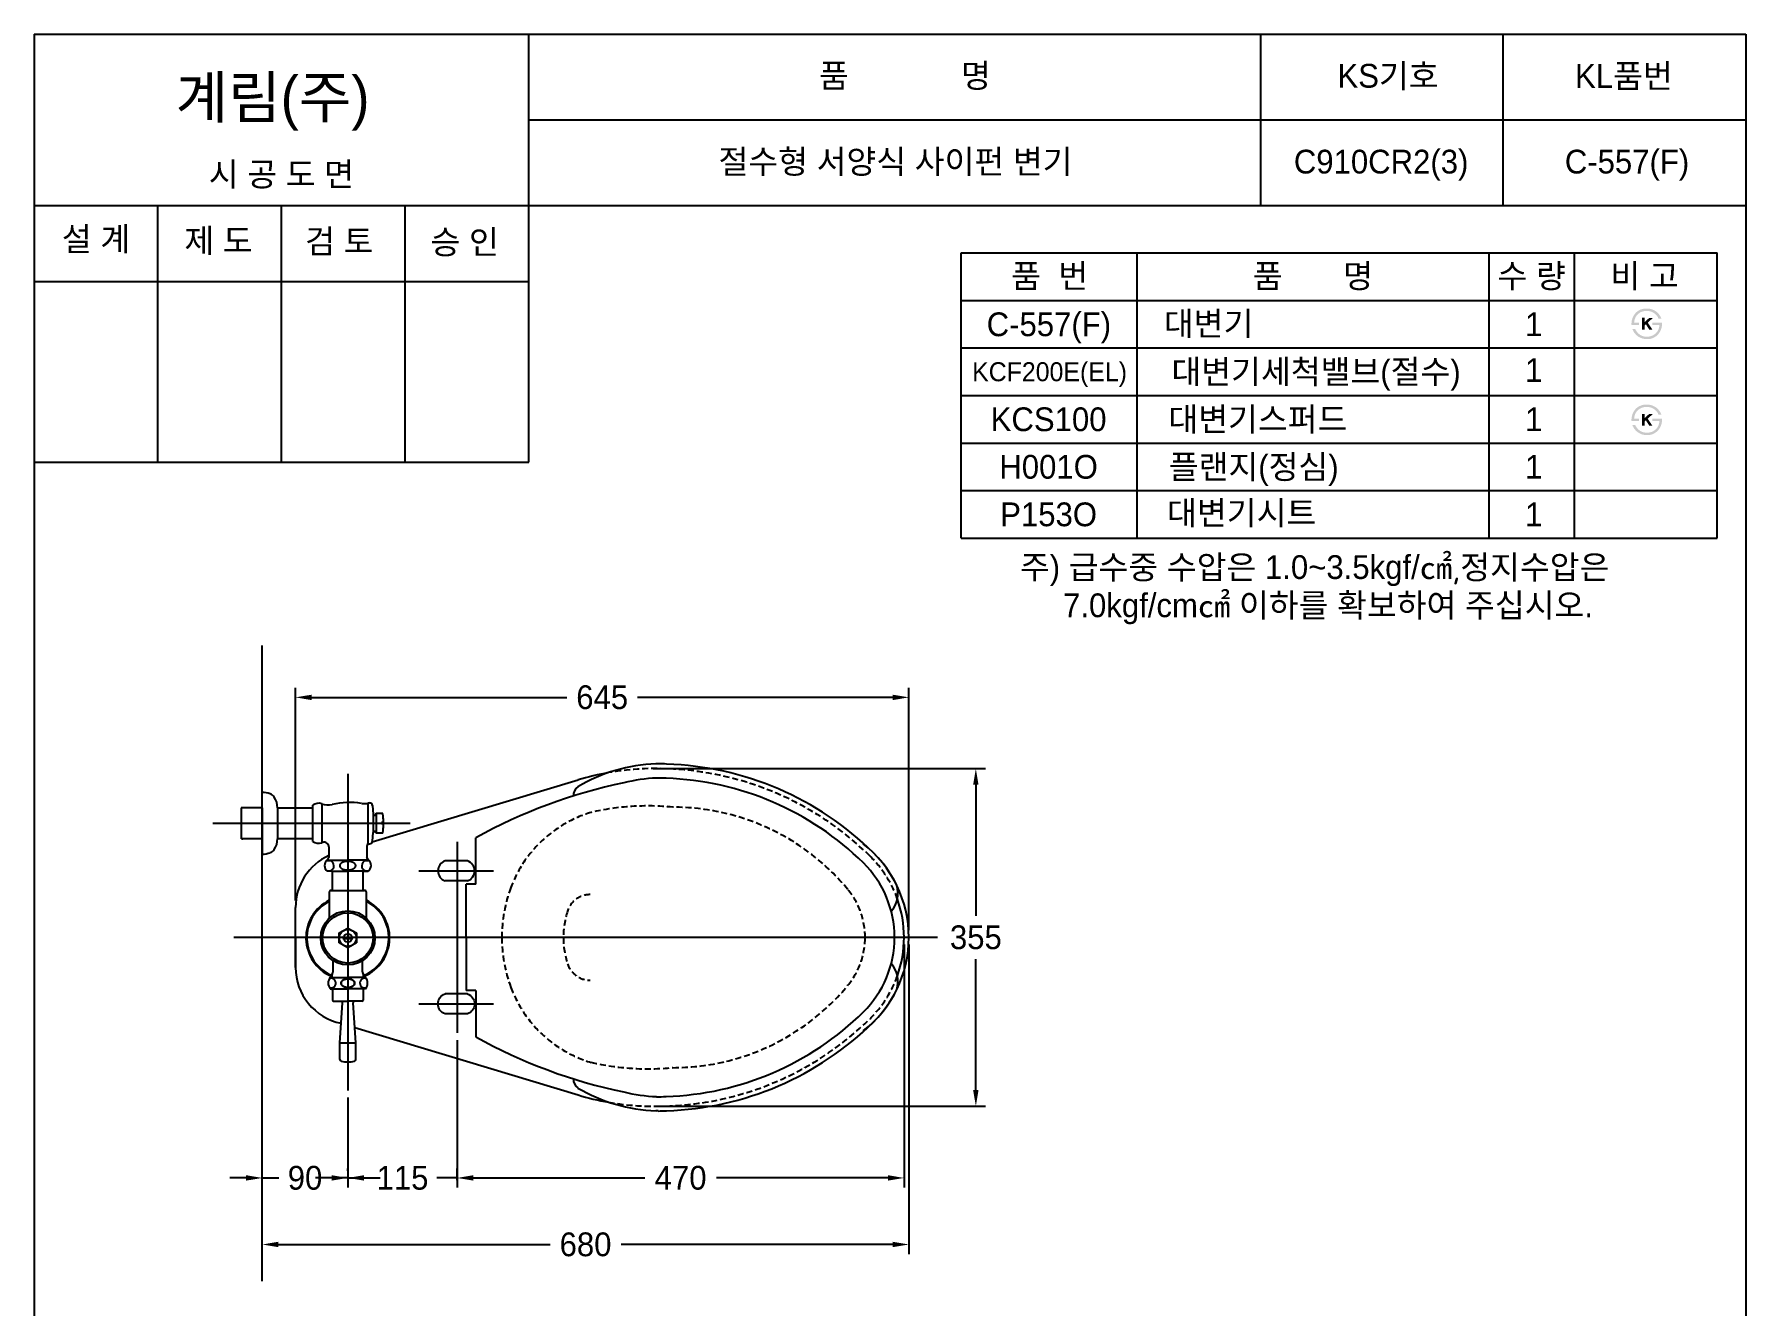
# Model space of a CAD drawing. Header units: millimetres. Extents: x 0 to 3800, y -67 to 2530.
# Drawn here: x 0 to 1800, y 1193 to 2530 of the extents above; entities that cross this region are included whole.
import ezdxf
from ezdxf.enums import TextEntityAlignment as Align
from ezdxf.lldxf.tags import DXFTag

# ---------------------------------------------------------------- set-up
doc = ezdxf.new("R2010")
doc.units = ezdxf.units.MM
doc.linetypes.add('DASHED2', pattern=[9.525, 6.35, -3.175])
for name, color, linetype in [('TEXT', 7, 'Continuous'), ('내부선 및 부속', 4, 'Continuous'), ('도각라인', 255, 'Continuous'), ('외형선', 3, 'Continuous'), ('점선', 6, 'DASHED2'), ('중심선', 1, 'DASHED'), ('치수선', 7, 'Continuous')]:
    doc.layers.add(name, color=color, linetype=linetype)
doc.styles.add('____', font='')
doc.styles.add('타이틀', font='H2GTRM.TTF', dxfattribs={"height": 25})
doc.styles.get('____').set_extended_font_data('굴림')
tags = doc.linetypes.add('DASHDOT', pattern=[70, 31, -13, 13, -13]).pattern_tags.tags
tags[10:11] = [DXFTag(74, 4), DXFTag(75, 0), DXFTag(340, '0'), DXFTag(46, 0.0), DXFTag(50, 0.0), DXFTag(44, 0.0), DXFTag(45, 0.0)]
tags[8:9] = [DXFTag(74, 4), DXFTag(75, 0), DXFTag(340, '0'), DXFTag(46, 0.0), DXFTag(50, 0.0), DXFTag(44, 0.0), DXFTag(45, 0.0)]
tags[6:7] = [DXFTag(74, 4), DXFTag(75, 0), DXFTag(340, '0'), DXFTag(46, 0.0), DXFTag(50, 0.0), DXFTag(44, 0.0), DXFTag(45, 0.0)]
tags[4:5] = [DXFTag(74, 4), DXFTag(75, 0), DXFTag(340, '0'), DXFTag(46, 0.0), DXFTag(50, 0.0), DXFTag(44, 0.0), DXFTag(45, 0.0)]
tags = doc.linetypes.add('DASHED', pattern=[25.72, 12.86, -12.86]).pattern_tags.tags
tags[6:7] = [DXFTag(74, 4), DXFTag(75, 0), DXFTag(340, '0'), DXFTag(46, 0.0), DXFTag(50, 0.0), DXFTag(44, 0.0), DXFTag(45, 0.0)]
tags[4:5] = [DXFTag(74, 4), DXFTag(75, 0), DXFTag(340, '0'), DXFTag(46, 0.0), DXFTag(50, 0.0), DXFTag(44, 0.0), DXFTag(45, 0.0)]
doc.dimstyles.new('MSADIM', dxfattribs={"dimtxt": 33, "dimasz": 17, "dimexe": 10, "dimexo": 7.5, "dimgap": 10, "dimtad": 0, "dimtih": 1, "dimtoh": 1, "dimdec": 0, "dimzin": 1, "dimdsep": 46, "dimtxsty": '____', "dimcen": 11.25, "dimadec": 0, "dimazin": 0, "dimtfac": 1, "dimtdec": 0, "dimtix": 1, "dimtmove": 0, "dimatfit": 3, "dimfxl": 1, "dimtolj": 1, "dimtzin": 1, "dimarcsym": 0})

# ---------------------------------------------------------------- blocks, each defined once
blk = doc.blocks.new('*D15')
at = {"layer": '치수선', "color": 0, "linetype": 'Continuous', "lineweight": -2, "transparency": 16777216}
for p, q in [((651, 1757.5), (1000.3, 1757.5)), ((990.3, 1740.5), (990.3, 1602.8)), ((990.3, 1419.5), (990.3, 1557.1)), ((658.4, 1402.5), (1000.3, 1402.5))]:
    blk.add_line(p, q, dxfattribs=at)
at = {"layer": '치수선', "color": 0, "linetype": 'Continuous', "transparency": 16777216}
for points in [[(987.4, 1740.5), (993.1, 1740.5), (990.3, 1757.5)], [(987.4, 1419.5), (993.1, 1419.5), (990.3, 1402.5)]]:
    blk.add_solid(points, dxfattribs=at)
at = {"layer": '치수선', "color": 0, "linetype": 'Continuous', "transparency": 16777216, "insert": (990.3, 1580), "char_height": 25, "attachment_point": 5, "style": '____'}
blk.add_mtext('\\A1;355', dxfattribs=at)
blk = doc.blocks.new('*D16')
at = {"layer": '치수선', "color": 0, "linetype": 'Continuous', "lineweight": -2, "transparency": 16777216}
for p, q in [((274.8, 1619), (274.8, 1842.5)), ((919.8, 1587.5), (919.8, 1842.5)), ((291.8, 1832.5), (560, 1832.5)), ((902.8, 1832.5), (634.6, 1832.5))]:
    blk.add_line(p, q, dxfattribs=at)
at = {"layer": '치수선', "color": 0, "linetype": 'Continuous', "transparency": 16777216}
for points in [[(291.8, 1835.3), (291.8, 1829.6), (274.8, 1832.5)], [(902.8, 1835.3), (902.8, 1829.6), (919.8, 1832.5)]]:
    blk.add_solid(points, dxfattribs=at)
at = {"layer": '치수선', "color": 0, "linetype": 'Continuous', "transparency": 16777216, "insert": (597.3, 1832.5), "char_height": 25, "attachment_point": 5, "style": '____'}
blk.add_mtext('\\A1;645', dxfattribs=at)
blk = doc.blocks.new('*D17')
at = {"layer": '치수선', "color": 0, "linetype": 'Continuous', "lineweight": -2, "transparency": 16777216}
for p, q in [((914.8, 1572.5), (914.8, 1317)), ((444.8, 1472), (444.8, 1317)), ((461.8, 1327), (642.2, 1327)), ((897.8, 1327), (717.5, 1327))]:
    blk.add_line(p, q, dxfattribs=at)
at = {"layer": '치수선', "color": 0, "linetype": 'Continuous', "transparency": 16777216}
for points in [[(461.8, 1329.9), (461.8, 1324.2), (444.8, 1327)], [(897.8, 1329.9), (897.8, 1324.2), (914.8, 1327)]]:
    blk.add_solid(points, dxfattribs=at)
at = {"layer": '치수선', "color": 0, "linetype": 'Continuous', "transparency": 16777216, "insert": (679.8, 1327), "char_height": 25, "attachment_point": 5, "style": '____'}
blk.add_mtext('\\A1;470', dxfattribs=at)
blk = doc.blocks.new('*D18')
at = {"layer": '치수선', "color": 0, "linetype": 'Continuous', "lineweight": -2, "transparency": 16777216}
for p, q in [((329.8, 1411.6), (329.8, 1317)), ((444.8, 1324.5), (444.8, 1337)), ((312.8, 1327), (295.8, 1327)), ((329.8, 1327), (351.4, 1327)), ((444.8, 1327), (423.3, 1327)), ((461.8, 1327), (478.8, 1327))]:
    blk.add_line(p, q, dxfattribs=at)
at = {"layer": '치수선', "color": 0, "linetype": 'Continuous', "transparency": 16777216}
for points in [[(312.8, 1329.9), (312.8, 1324.2), (329.8, 1327)], [(461.8, 1329.9), (461.8, 1324.2), (444.8, 1327)]]:
    blk.add_solid(points, dxfattribs=at)
at = {"layer": '치수선', "color": 0, "linetype": 'Continuous', "transparency": 16777216, "insert": (387.3, 1327), "char_height": 25, "attachment_point": 5, "style": '____'}
blk.add_mtext('\\A1;115', dxfattribs=at)
blk = doc.blocks.new('*D19')
at = {"layer": '치수선', "color": 0, "linetype": 'Continuous', "lineweight": -2, "transparency": 16777216}
for p, q in [((239.8, 1334.5), (239.8, 1337)), ((329.8, 1334.5), (329.8, 1337)), ((222.8, 1327), (205.8, 1327)), ((239.8, 1327), (257.3, 1327)), ((329.8, 1327), (312.3, 1327)), ((346.8, 1327), (363.8, 1327))]:
    blk.add_line(p, q, dxfattribs=at)
at = {"layer": '치수선', "color": 0, "linetype": 'Continuous', "transparency": 16777216}
for points in [[(222.8, 1329.9), (222.8, 1324.2), (239.8, 1327)], [(346.8, 1329.9), (346.8, 1324.2), (329.8, 1327)]]:
    blk.add_solid(points, dxfattribs=at)
at = {"layer": '치수선', "color": 0, "linetype": 'Continuous', "transparency": 16777216, "insert": (284.8, 1327), "char_height": 25, "attachment_point": 5, "style": '____'}
blk.add_mtext('\\A1;90', dxfattribs=at)
blk = doc.blocks.new('*D20')
at = {"layer": '치수선', "color": 0, "linetype": 'Continuous', "lineweight": -2, "transparency": 16777216}
for p, q in [((919.8, 1572.5), (919.8, 1247)), ((239.8, 1264.5), (239.8, 1267)), ((256.8, 1257), (542.5, 1257)), ((902.8, 1257), (617.1, 1257))]:
    blk.add_line(p, q, dxfattribs=at)
at = {"layer": '치수선', "color": 0, "linetype": 'Continuous', "transparency": 16777216}
for points in [[(256.8, 1259.9), (256.8, 1254.2), (239.8, 1257)], [(902.8, 1259.9), (902.8, 1254.2), (919.8, 1257)]]:
    blk.add_solid(points, dxfattribs=at)
at = {"layer": '치수선', "color": 0, "linetype": 'Continuous', "transparency": 16777216, "insert": (579.8, 1257), "char_height": 25, "attachment_point": 5, "style": '____'}
blk.add_mtext('\\A1;680', dxfattribs=at)

msp = doc.modelspace()

# ---------------------------------------------------------------- hatches: boundary and pattern name
at = {"layer": 'TEXT'}
for points in [[(1679.9, 2224.2), (1679.8, 2224.6), (1679.8, 2225), (1679.8, 2225.4), (1679.8, 2225.8), (1679.8, 2226.2), (1679.9, 2226.6), (1679.9, 2227), (1679.9, 2227.4), (1680, 2227.8), (1680, 2228.2), (1680.1, 2228.6), (1680.2, 2229), (1680.3, 2229.4), (1680.4, 2229.8), (1680.5, 2230.1), (1680.6, 2230.5), (1680.7, 2230.9), (1680.8, 2231.3), (1681, 2231.7), (1681.1, 2232), (1681.3, 2232.4), (1681.4, 2232.7), (1681.6, 2233.1), (1681.8, 2233.4), (1682, 2233.8), (1682.1, 2234.1), (1682.4, 2234.4), (1682.6, 2234.8), (1682.8, 2235.1), (1683, 2235.4), (1683.2, 2235.7), (1683.8, 2236.3), (1684, 2236.6), (1684.3, 2236.9), (1684.6, 2237.2), (1684.9, 2237.5), (1685.2, 2237.8), (1685.5, 2238), (1685.8, 2238.3), (1686.1, 2238.5), (1686.4, 2238.7), (1686.8, 2239), (1687.1, 2239.2), (1687.4, 2239.4), (1687.8, 2239.6), (1688.2, 2239.8), (1688.5, 2239.9), (1688.9, 2240.1), (1689.3, 2240.3), (1689.7, 2240.5), (1690.2, 2240.6), (1690.6, 2240.7), (1691, 2240.9), (1691.5, 2241), (1691.9, 2241.1), (1692.4, 2241.2), (1692.8, 2241.2), (1693.3, 2241.3), (1693.8, 2241.4), (1694.2, 2241.4), (1694.7, 2241.4), (1695.2, 2241.5), (1695.7, 2241.5), (1696.5, 2241.5), (1696.8, 2241.4), (1697.2, 2241.4), (1697.6, 2241.4), (1697.9, 2241.3), (1698.3, 2241.3), (1698.6, 2241.2), (1699, 2241.2), (1699.3, 2241.1), (1699.7, 2241), (1700, 2241), (1700.4, 2240.9), (1700.7, 2240.8), (1701, 2240.7), (1701.4, 2240.6), (1701.7, 2240.5), (1702, 2240.4), (1702.3, 2240.2), (1702.6, 2240.1), (1702.9, 2240), (1703.2, 2239.8), (1703.5, 2239.7), (1703.8, 2239.5), (1704.1, 2239.4), (1704.4, 2239.2), (1704.7, 2239), (1705, 2238.9), (1705.2, 2238.7), (1705.5, 2238.5), (1705.8, 2238.3), (1706.1, 2238.1), (1706.5, 2237.7), (1706.9, 2237.4), (1707.3, 2237), (1707.7, 2236.6), (1708, 2236.2), (1708.4, 2235.8), (1708.7, 2235.4), (1709.1, 2234.9), (1709.4, 2234.5), (1709.7, 2234), (1710, 2233.5), (1710.3, 2233), (1710.5, 2232.5), (1710.8, 2232), (1711, 2231.5), (1711.3, 2230.9), (1711.3, 2230.9), (1708.2, 2230.9), (1708.2, 2230.9), (1708.1, 2231.1), (1708, 2231.3), (1708, 2231.4), (1707.9, 2231.6), (1707.8, 2231.8), (1707.7, 2232), (1707.7, 2232.1), (1707.6, 2232.3), (1707.5, 2232.5), (1707.4, 2232.6), (1707.3, 2232.8), (1707.2, 2233), (1707.1, 2233.1), (1707, 2233.3), (1706.9, 2233.5), (1706.7, 2233.6), (1706.6, 2233.8), (1706.5, 2233.9), (1706.2, 2234.3), (1705.9, 2234.6), (1705.6, 2234.9), (1705.3, 2235.2), (1705, 2235.5), (1704.7, 2235.8), (1704.3, 2236.1), (1704.1, 2236.3), (1703.8, 2236.4), (1703.6, 2236.6), (1703.4, 2236.8), (1703.1, 2236.9), (1702.9, 2237.1), (1702.6, 2237.2), (1702.4, 2237.4), (1702.2, 2237.5), (1701.9, 2237.6), (1701.7, 2237.7), (1701.4, 2237.8), (1701.2, 2238), (1700.9, 2238.1), (1700.6, 2238.2), (1700.4, 2238.3), (1700.1, 2238.3), (1699.9, 2238.4), (1699.6, 2238.5), (1699.3, 2238.6), (1699.1, 2238.6), (1698.8, 2238.7), (1698.5, 2238.7), (1698.2, 2238.8), (1698, 2238.8), (1697.7, 2238.9), (1697.4, 2238.9), (1697.1, 2238.9), (1696.8, 2239), (1696.5, 2239), (1696.3, 2239), (1696, 2239), (1695.6, 2239), (1695.3, 2239), (1694.9, 2238.9), (1694.6, 2238.9), (1694.3, 2238.9), (1693.9, 2238.9), (1693.6, 2238.8), (1693.3, 2238.8), (1693, 2238.7), (1692.7, 2238.7), (1692.3, 2238.6), (1692, 2238.5), (1691.7, 2238.4), (1691.4, 2238.3), (1691.1, 2238.2), (1690.9, 2238.1), (1690.6, 2238), (1690.3, 2237.9), (1690, 2237.8), (1689.7, 2237.7), (1689.4, 2237.5), (1689.2, 2237.4), (1688.9, 2237.3), (1688.7, 2237.1), (1688.4, 2236.9), (1688.1, 2236.8), (1687.9, 2236.6), (1687.6, 2236.4), (1687.4, 2236.2), (1687.2, 2236), (1686.9, 2235.8), (1686.7, 2235.6), (1686.5, 2235.4), (1686.2, 2235.2), (1686, 2235), (1685.8, 2234.7), (1685.6, 2234.5), (1685.4, 2234.3), (1685.2, 2234), (1685, 2233.8), (1684.8, 2233.5), (1684.7, 2233.3), (1684.5, 2233), (1684.3, 2232.7), (1684.2, 2232.5), (1684, 2232.2), (1683.9, 2231.9), (1683.8, 2231.6), (1683.7, 2231.3), (1683.5, 2231.1), (1683.4, 2230.8), (1683.3, 2230.5), (1683.2, 2230.2), (1683.1, 2229.8), (1683, 2229.5), (1683, 2229.2), (1682.9, 2228.9), (1682.8, 2228.6), (1682.8, 2228.2), (1682.7, 2227.9), (1682.7, 2227.6), (1682.7, 2227.2), (1682.6, 2226.9), (1682.6, 2226.5), (1682.6, 2226.5), (1687.8, 2226.5), (1687.8, 2226.5), (1687.8, 2226.5), (1687.8, 2224.2), (1687.8, 2224.2), (1687.8, 2224.2), (1679.9, 2224.2)], [(1712, 2226.5), (1712, 2226.1), (1712, 2225.6), (1712, 2225.2), (1712, 2224.8), (1711.9, 2224.3), (1711.9, 2223.9), (1711.9, 2223.5), (1711.8, 2223.1), (1711.7, 2222.7), (1711.6, 2222.2), (1711.6, 2221.8), (1711.5, 2221.4), (1711.3, 2221), (1711.2, 2220.6), (1711.1, 2220.2), (1711, 2219.8), (1710.8, 2219.4), (1710.7, 2219), (1710.5, 2218.7), (1710.4, 2218.3), (1710.2, 2217.9), (1710, 2217.6), (1709.8, 2217.2), (1709.6, 2216.9), (1709.4, 2216.5), (1709.2, 2216.2), (1709, 2215.9), (1708.8, 2215.5), (1708.5, 2215.2), (1708.3, 2214.9), (1708, 2214.6), (1707.8, 2214.3), (1707.5, 2214), (1707.2, 2213.7), (1707, 2213.5), (1706.7, 2213.2), (1706.4, 2212.9), (1706.1, 2212.7), (1705.8, 2212.4), (1705.5, 2212.2), (1705.2, 2212), (1704.8, 2211.8), (1704.5, 2211.6), (1704.2, 2211.4), (1703.8, 2211.2), (1703.5, 2211), (1703.1, 2210.8), (1702.8, 2210.7), (1702.4, 2210.5), (1702.1, 2210.3), (1701.7, 2210.2), (1701.3, 2210.1), (1700.9, 2209.9), (1700.5, 2209.8), (1700.2, 2209.7), (1699.8, 2209.6), (1699.4, 2209.6), (1699, 2209.5), (1698.6, 2209.4), (1698.2, 2209.4), (1697.8, 2209.4), (1697.4, 2209.3), (1697, 2209.3), (1696.6, 2209.3), (1695.9, 2209.3), (1695.3, 2209.3), (1694.6, 2209.4), (1694, 2209.5), (1693.3, 2209.5), (1693, 2209.6), (1692.7, 2209.7), (1692.4, 2209.7), (1692.1, 2209.8), (1691.8, 2209.9), (1691.5, 2209.9), (1691.2, 2210), (1691, 2210.1), (1690.7, 2210.2), (1690.4, 2210.3), (1690.1, 2210.4), (1689.8, 2210.5), (1689.5, 2210.6), (1689.3, 2210.7), (1689, 2210.9), (1688.7, 2211), (1688.5, 2211.1), (1688.2, 2211.3), (1687.9, 2211.4), (1687.7, 2211.6), (1687.4, 2211.7), (1686.9, 2212), (1686.6, 2212.2), (1686.4, 2212.4), (1686.1, 2212.6), (1685.9, 2212.8), (1685.6, 2213), (1685.4, 2213.2), (1685.1, 2213.4), (1684.9, 2213.6), (1684.7, 2213.8), (1684.5, 2214.1), (1684.2, 2214.3), (1684, 2214.5), (1683.8, 2214.8), (1683.6, 2215), (1683.4, 2215.2), (1683.2, 2215.5), (1683, 2215.8), (1682.8, 2216), (1682.6, 2216.3), (1682.5, 2216.6), (1682.3, 2216.8), (1682.1, 2217.1), (1681.9, 2217.4), (1681.8, 2217.7), (1681.6, 2218), (1681.5, 2218.3), (1681.3, 2218.6), (1681, 2219.2), (1680.8, 2219.9), (1680.8, 2219.9), (1683.7, 2219.9), (1683.7, 2219.9), (1683.9, 2219.4), (1684.2, 2219), (1684.4, 2218.6), (1684.6, 2218.2), (1684.9, 2217.9), (1685.1, 2217.5), (1685.4, 2217.1), (1685.7, 2216.8), (1685.9, 2216.5), (1686.2, 2216.1), (1686.5, 2215.8), (1686.8, 2215.5), (1687.1, 2215.2), (1687.4, 2215), (1687.7, 2214.7), (1688, 2214.5), (1688.2, 2214.3), (1688.4, 2214.1), (1688.7, 2214), (1688.9, 2213.8), (1689.1, 2213.7), (1689.4, 2213.5), (1689.6, 2213.4), (1689.9, 2213.2), (1690.1, 2213.1), (1690.4, 2213), (1690.6, 2212.9), (1690.9, 2212.8), (1691.1, 2212.7), (1691.4, 2212.6), (1691.7, 2212.5), (1691.9, 2212.4), (1692.2, 2212.3), (1692.5, 2212.3), (1692.7, 2212.2), (1693, 2212.1), (1693.3, 2212.1), (1693.6, 2212), (1693.9, 2212), (1694.2, 2212), (1694.5, 2211.9), (1694.8, 2211.9), (1695.1, 2211.9), (1695.4, 2211.9), (1695.7, 2211.9), (1696, 2211.9), (1696.3, 2211.9), (1697.1, 2211.9), (1697.4, 2211.9), (1697.7, 2212), (1698, 2212), (1698.2, 2212), (1698.5, 2212), (1698.7, 2212.1), (1699, 2212.1), (1699.3, 2212.2), (1699.5, 2212.2), (1699.8, 2212.3), (1700, 2212.4), (1700.3, 2212.5), (1700.5, 2212.5), (1700.8, 2212.6), (1701, 2212.7), (1701.3, 2212.8), (1701.5, 2212.9), (1701.8, 2213), (1702, 2213.1), (1702.3, 2213.3), (1702.5, 2213.4), (1702.7, 2213.5), (1703, 2213.7), (1703.2, 2213.8), (1703.4, 2213.9), (1703.7, 2214.1), (1703.9, 2214.3), (1704.1, 2214.4), (1704.3, 2214.6), (1704.6, 2214.8), (1704.8, 2215), (1705.1, 2215.2), (1705.3, 2215.4), (1705.6, 2215.7), (1705.8, 2215.9), (1706, 2216.1), (1706.2, 2216.4), (1706.4, 2216.6), (1706.6, 2216.9), (1706.8, 2217.1), (1707, 2217.4), (1707.2, 2217.7), (1707.3, 2218), (1707.5, 2218.2), (1707.7, 2218.5), (1707.8, 2218.8), (1708, 2219.1), (1708.1, 2219.4), (1708.2, 2219.7), (1708.3, 2220), (1708.4, 2220.4), (1708.6, 2220.7), (1708.7, 2221), (1708.7, 2221.3), (1708.8, 2221.7), (1708.9, 2222), (1709, 2222.4), (1709, 2222.7), (1709.1, 2223.1), (1709.1, 2223.4), (1709.2, 2223.8), (1709.2, 2224.2), (1709.2, 2224.2), (1701.8, 2224.2), (1701.8, 2224.2), (1701.8, 2224.2), (1701.8, 2226.5), (1701.8, 2226.5), (1701.8, 2226.5), (1712, 2226.5)], [(1693.6, 2227.2), (1698.4, 2231.6), (1702.3, 2231.6), (1696.9, 2226.6), (1701.9, 2219.1), (1698.6, 2219.1), (1695, 2224.8), (1693.6, 2223.6), (1693.6, 2219.1), (1690.7, 2219.1), (1690.7, 2231.7), (1693.6, 2231.7)], [(1679.9, 2123.2), (1679.8, 2123.6), (1679.8, 2124), (1679.8, 2124.4), (1679.8, 2124.8), (1679.8, 2125.2), (1679.9, 2125.6), (1679.9, 2126), (1679.9, 2126.4), (1680, 2126.8), (1680, 2127.2), (1680.1, 2127.6), (1680.2, 2128), (1680.3, 2128.4), (1680.4, 2128.8), (1680.5, 2129.1), (1680.6, 2129.5), (1680.7, 2129.9), (1680.8, 2130.3), (1681, 2130.7), (1681.1, 2131), (1681.3, 2131.4), (1681.4, 2131.8), (1681.6, 2132.1), (1681.8, 2132.5), (1682, 2132.8), (1682.1, 2133.1), (1682.4, 2133.5), (1682.6, 2133.8), (1682.8, 2134.1), (1683, 2134.4), (1683.2, 2134.7), (1683.8, 2135.3), (1684, 2135.6), (1684.3, 2135.9), (1684.6, 2136.2), (1684.9, 2136.5), (1685.2, 2136.8), (1685.5, 2137), (1685.8, 2137.3), (1686.1, 2137.5), (1686.4, 2137.7), (1686.8, 2138), (1687.1, 2138.2), (1687.4, 2138.4), (1687.8, 2138.6), (1688.2, 2138.8), (1688.5, 2139), (1688.9, 2139.1), (1689.3, 2139.3), (1689.7, 2139.5), (1690.2, 2139.6), (1690.6, 2139.7), (1691, 2139.9), (1691.5, 2140), (1691.9, 2140.1), (1692.4, 2140.2), (1692.8, 2140.3), (1693.3, 2140.3), (1693.8, 2140.4), (1694.2, 2140.4), (1694.7, 2140.5), (1695.2, 2140.5), (1695.7, 2140.5), (1696.5, 2140.5), (1696.8, 2140.4), (1697.2, 2140.4), (1697.6, 2140.4), (1697.9, 2140.3), (1698.3, 2140.3), (1698.6, 2140.2), (1699, 2140.2), (1699.3, 2140.1), (1699.7, 2140.1), (1700, 2140), (1700.4, 2139.9), (1700.7, 2139.8), (1701, 2139.7), (1701.4, 2139.6), (1701.7, 2139.5), (1702, 2139.4), (1702.3, 2139.3), (1702.6, 2139.1), (1702.9, 2139), (1703.2, 2138.8), (1703.5, 2138.7), (1703.8, 2138.5), (1704.1, 2138.4), (1704.4, 2138.2), (1704.7, 2138), (1705, 2137.9), (1705.2, 2137.7), (1705.5, 2137.5), (1705.8, 2137.3), (1706.1, 2137.1), (1706.5, 2136.7), (1706.9, 2136.4), (1707.3, 2136), (1707.7, 2135.6), (1708, 2135.2), (1708.4, 2134.8), (1708.7, 2134.4), (1709.1, 2133.9), (1709.4, 2133.5), (1709.7, 2133), (1710, 2132.5), (1710.3, 2132), (1710.5, 2131.5), (1710.8, 2131), (1711, 2130.5), (1711.3, 2129.9), (1711.3, 2129.9), (1708.2, 2129.9), (1708.2, 2129.9), (1708.1, 2130.1), (1708, 2130.3), (1708, 2130.4), (1707.9, 2130.6), (1707.8, 2130.8), (1707.7, 2131), (1707.7, 2131.1), (1707.6, 2131.3), (1707.5, 2131.5), (1707.4, 2131.6), (1707.3, 2131.8), (1707.2, 2132), (1707.1, 2132.1), (1707, 2132.3), (1706.9, 2132.5), (1706.7, 2132.6), (1706.6, 2132.8), (1706.5, 2132.9), (1706.2, 2133.3), (1705.9, 2133.6), (1705.6, 2133.9), (1705.3, 2134.2), (1705, 2134.5), (1704.7, 2134.8), (1704.3, 2135.1), (1704.1, 2135.3), (1703.8, 2135.4), (1703.6, 2135.6), (1703.4, 2135.8), (1703.1, 2135.9), (1702.9, 2136.1), (1702.6, 2136.2), (1702.4, 2136.4), (1702.2, 2136.5), (1701.9, 2136.6), (1701.7, 2136.7), (1701.4, 2136.9), (1701.2, 2137), (1700.9, 2137.1), (1700.6, 2137.2), (1700.4, 2137.3), (1700.1, 2137.4), (1699.9, 2137.4), (1699.6, 2137.5), (1699.3, 2137.6), (1699.1, 2137.6), (1698.8, 2137.7), (1698.5, 2137.8), (1698.2, 2137.8), (1698, 2137.8), (1697.7, 2137.9), (1697.4, 2137.9), (1697.1, 2137.9), (1696.8, 2138), (1696.5, 2138), (1696.3, 2138), (1696, 2138), (1695.6, 2138), (1695.3, 2138), (1694.9, 2138), (1694.6, 2137.9), (1694.3, 2137.9), (1693.9, 2137.9), (1693.6, 2137.8), (1693.3, 2137.8), (1693, 2137.7), (1692.7, 2137.7), (1692.3, 2137.6), (1692, 2137.5), (1691.7, 2137.4), (1691.4, 2137.3), (1691.1, 2137.3), (1690.9, 2137.2), (1690.6, 2137), (1690.3, 2136.9), (1690, 2136.8), (1689.7, 2136.7), (1689.4, 2136.5), (1689.2, 2136.4), (1688.9, 2136.3), (1688.7, 2136.1), (1688.4, 2135.9), (1688.1, 2135.8), (1687.9, 2135.6), (1687.6, 2135.4), (1687.4, 2135.2), (1687.2, 2135.1), (1686.9, 2134.9), (1686.7, 2134.6), (1686.5, 2134.4), (1686.2, 2134.2), (1686, 2134), (1685.8, 2133.8), (1685.6, 2133.5), (1685.4, 2133.3), (1685.2, 2133), (1685, 2132.8), (1684.8, 2132.5), (1684.7, 2132.3), (1684.5, 2132), (1684.3, 2131.7), (1684.2, 2131.5), (1684, 2131.2), (1683.9, 2130.9), (1683.8, 2130.6), (1683.7, 2130.4), (1683.5, 2130.1), (1683.4, 2129.8), (1683.3, 2129.5), (1683.2, 2129.2), (1683.1, 2128.9), (1683, 2128.5), (1683, 2128.2), (1682.9, 2127.9), (1682.8, 2127.6), (1682.8, 2127.2), (1682.7, 2126.9), (1682.7, 2126.6), (1682.7, 2126.2), (1682.6, 2125.9), (1682.6, 2125.5), (1682.6, 2125.5), (1687.8, 2125.5), (1687.8, 2125.5), (1687.8, 2125.5), (1687.8, 2123.2), (1687.8, 2123.2), (1687.8, 2123.2), (1679.9, 2123.2)], [(1712, 2125.5), (1712, 2125.1), (1712, 2124.7), (1712, 2124.2), (1712, 2123.8), (1711.9, 2123.4), (1711.9, 2122.9), (1711.9, 2122.5), (1711.8, 2122.1), (1711.7, 2121.7), (1711.6, 2121.2), (1711.6, 2120.8), (1711.5, 2120.4), (1711.3, 2120), (1711.2, 2119.6), (1711.1, 2119.2), (1711, 2118.8), (1710.8, 2118.4), (1710.7, 2118), (1710.5, 2117.7), (1710.4, 2117.3), (1710.2, 2116.9), (1710, 2116.6), (1709.8, 2116.2), (1709.6, 2115.9), (1709.4, 2115.5), (1709.2, 2115.2), (1709, 2114.9), (1708.8, 2114.6), (1708.5, 2114.2), (1708.3, 2113.9), (1708, 2113.6), (1707.8, 2113.3), (1707.5, 2113), (1707.2, 2112.7), (1707, 2112.5), (1706.7, 2112.2), (1706.4, 2111.9), (1706.1, 2111.7), (1705.8, 2111.5), (1705.5, 2111.2), (1705.2, 2111), (1704.8, 2110.8), (1704.5, 2110.6), (1704.2, 2110.4), (1703.8, 2110.2), (1703.5, 2110), (1703.1, 2109.8), (1702.8, 2109.7), (1702.4, 2109.5), (1702.1, 2109.4), (1701.7, 2109.2), (1701.3, 2109.1), (1700.9, 2109), (1700.5, 2108.8), (1700.2, 2108.7), (1699.8, 2108.7), (1699.4, 2108.6), (1699, 2108.5), (1698.6, 2108.5), (1698.2, 2108.4), (1697.8, 2108.4), (1697.4, 2108.3), (1697, 2108.3), (1696.6, 2108.3), (1695.9, 2108.3), (1695.3, 2108.4), (1694.6, 2108.4), (1694, 2108.5), (1693.3, 2108.6), (1693, 2108.6), (1692.7, 2108.7), (1692.4, 2108.7), (1692.1, 2108.8), (1691.8, 2108.9), (1691.5, 2108.9), (1691.2, 2109), (1691, 2109.1), (1690.7, 2109.2), (1690.4, 2109.3), (1690.1, 2109.4), (1689.8, 2109.5), (1689.5, 2109.6), (1689.3, 2109.7), (1689, 2109.9), (1688.7, 2110), (1688.5, 2110.1), (1688.2, 2110.3), (1687.9, 2110.4), (1687.7, 2110.6), (1687.4, 2110.7), (1686.9, 2111.1), (1686.6, 2111.2), (1686.4, 2111.4), (1686.1, 2111.6), (1685.9, 2111.8), (1685.6, 2112), (1685.4, 2112.2), (1685.1, 2112.4), (1684.9, 2112.6), (1684.7, 2112.8), (1684.5, 2113.1), (1684.2, 2113.3), (1684, 2113.5), (1683.8, 2113.8), (1683.6, 2114), (1683.4, 2114.3), (1683.2, 2114.5), (1683, 2114.8), (1682.8, 2115), (1682.6, 2115.3), (1682.5, 2115.6), (1682.3, 2115.8), (1682.1, 2116.1), (1681.9, 2116.4), (1681.8, 2116.7), (1681.6, 2117), (1681.5, 2117.3), (1681.3, 2117.6), (1681, 2118.2), (1680.8, 2118.9), (1680.8, 2118.9), (1683.7, 2118.9), (1683.7, 2118.9), (1683.9, 2118.5), (1684.2, 2118), (1684.4, 2117.6), (1684.6, 2117.2), (1684.9, 2116.9), (1685.1, 2116.5), (1685.4, 2116.1), (1685.7, 2115.8), (1685.9, 2115.5), (1686.2, 2115.1), (1686.5, 2114.8), (1686.8, 2114.5), (1687.1, 2114.3), (1687.4, 2114), (1687.7, 2113.7), (1688, 2113.5), (1688.2, 2113.3), (1688.4, 2113.1), (1688.7, 2113), (1688.9, 2112.8), (1689.1, 2112.7), (1689.4, 2112.5), (1689.6, 2112.4), (1689.9, 2112.3), (1690.1, 2112.1), (1690.4, 2112), (1690.6, 2111.9), (1690.9, 2111.8), (1691.1, 2111.7), (1691.4, 2111.6), (1691.7, 2111.5), (1691.9, 2111.4), (1692.2, 2111.4), (1692.5, 2111.3), (1692.7, 2111.2), (1693, 2111.2), (1693.3, 2111.1), (1693.6, 2111.1), (1693.9, 2111), (1694.2, 2111), (1694.5, 2111), (1694.8, 2110.9), (1695.1, 2110.9), (1695.4, 2110.9), (1695.7, 2110.9), (1696, 2110.9), (1696.3, 2110.9), (1697.1, 2110.9), (1697.4, 2110.9), (1697.7, 2111), (1698, 2111), (1698.2, 2111), (1698.5, 2111.1), (1698.7, 2111.1), (1699, 2111.1), (1699.3, 2111.2), (1699.5, 2111.3), (1699.8, 2111.3), (1700, 2111.4), (1700.3, 2111.5), (1700.5, 2111.5), (1700.8, 2111.6), (1701, 2111.7), (1701.3, 2111.8), (1701.5, 2111.9), (1701.8, 2112), (1702, 2112.2), (1702.3, 2112.3), (1702.5, 2112.4), (1702.7, 2112.5), (1703, 2112.7), (1703.2, 2112.8), (1703.4, 2113), (1703.7, 2113.1), (1703.9, 2113.3), (1704.1, 2113.4), (1704.3, 2113.6), (1704.6, 2113.8), (1704.8, 2114), (1705.1, 2114.2), (1705.3, 2114.4), (1705.6, 2114.7), (1705.8, 2114.9), (1706, 2115.1), (1706.2, 2115.4), (1706.4, 2115.6), (1706.6, 2115.9), (1706.8, 2116.2), (1707, 2116.4), (1707.2, 2116.7), (1707.3, 2117), (1707.5, 2117.3), (1707.7, 2117.5), (1707.8, 2117.8), (1708, 2118.1), (1708.1, 2118.4), (1708.2, 2118.7), (1708.3, 2119), (1708.4, 2119.4), (1708.6, 2119.7), (1708.7, 2120), (1708.7, 2120.3), (1708.8, 2120.7), (1708.9, 2121), (1709, 2121.4), (1709, 2121.7), (1709.1, 2122.1), (1709.1, 2122.4), (1709.2, 2122.8), (1709.2, 2123.2), (1709.2, 2123.2), (1701.8, 2123.2), (1701.8, 2123.2), (1701.8, 2123.2), (1701.8, 2125.5), (1701.8, 2125.5), (1701.8, 2125.5), (1712, 2125.5)], [(1693.6, 2126.2), (1698.4, 2130.6), (1702.3, 2130.6), (1696.9, 2125.6), (1701.9, 2118.1), (1698.6, 2118.1), (1695, 2123.8), (1693.6, 2122.6), (1693.6, 2118.1), (1690.7, 2118.1), (1690.7, 2130.7), (1693.6, 2130.7)]]:
    msp.add_hatch(color=256, dxfattribs=at).paths.add_polyline_path(points, flags=0)

# ---------------------------------------------------------------- linework, layer by layer
at = {"layer": '내부선 및 부속', "linetype": 'Continuous'}
for p, q in [((656.3, 1762.6), (653.9, 1762.6)), ((217.8, 1716.3), (217.8, 1683.8)), ((239.8, 1716.3), (217.8, 1716.3)), ((255.8, 1716.3), (255.8, 1683.8)), ((255.8, 1716.3), (292.8, 1716.3)), ((292.8, 1719), (292.8, 1700)), ((302.3, 1720.5), (302.3, 1679.6)), ((344.4, 1721), (350.8, 1721)), ((350.8, 1721.5), (352.6, 1721.5)), ((350.8, 1721.5), (350.8, 1679)), ((355.6, 1718.8), (356.5, 1709.7)), ((359.6, 1710.4), (359, 1709.3)), ((359.6, 1710.4), (359.6, 1689.6)), ((366.6, 1710.4), (359.6, 1710.4)), ((292.8, 1700), (292.8, 1681)), ((356.5, 1709.7), (356.5, 1690.4)), ((367.3, 1700.8), (365.3, 1700.8)), ((365.3, 1700.8), (365.3, 1699.3)), ((367.3, 1699.3), (365.3, 1699.3)), ((239.8, 1683.8), (217.8, 1683.8)), ((292.8, 1683.8), (255.8, 1683.8)), ((303.4, 1680), (302.3, 1679.6)), ((309.8, 1675.2), (309.8, 1664.1)), ((349.8, 1674.9), (349.8, 1669)), ((350.6, 1678.5), (352.6, 1678.5)), ((355.6, 1681.2), (356.5, 1690.4)), ((359.6, 1689.6), (359, 1690.8)), ((366.6, 1689.6), (359.6, 1689.6)), ((464.3, 1635.9), (464.3, 1684.6)), ((308.8, 1661.4), (308, 1661.4)), ((308.3, 1661.4), (309.8, 1664.1)), ((308.8, 1661.4), (309.7, 1661.4)), ((308.8, 1661.4), (329.8, 1661.4)), ((350.8, 1661.4), (329.8, 1661.4)), ((349.8, 1669), (349.8, 1664.1)), ((351.4, 1661.4), (349.8, 1664.1)), ((350.8, 1661.4), (351.6, 1661.4)), ((455.6, 1660.6), (432.1, 1660.6)), ((312.6, 1649.7), (308.3, 1649.7)), ((312.6, 1649.7), (308.3, 1649.7)), ((312.6, 1649.7), (313.8, 1649.7)), ((312.6, 1649.7), (329.8, 1649.7)), ((313.8, 1629.5), (313.8, 1649.7)), ((347.1, 1649.7), (329.8, 1649.7)), ((345.8, 1629.5), (345.8, 1649.7)), ((345.8, 1629.5), (345.8, 1649.7)), ((347.1, 1649.7), (351.3, 1649.7)), ((455.6, 1639.5), (432.1, 1639.5)), ((310.3, 1627.5), (310.3, 1600.3)), ((312.3, 1629.5), (313.8, 1629.5)), ((313.8, 1629.5), (347.3, 1629.5)), ((347.3, 1629.5), (345.8, 1629.5)), ((349.3, 1600.3), (349.3, 1627.5)), ((454.1, 1580), (454.1, 1635.9)), ((464.3, 1635.9), (454.1, 1635.9)), ((320.8, 1584.7), (329.8, 1589.9)), ((320.8, 1574.3), (320.8, 1584.7)), ((329.8, 1589.9), (338.8, 1584.7)), ((338.8, 1584.7), (338.8, 1574.3)), ((329.8, 1569.1), (320.8, 1574.3)), ((325.5, 1580.3), (334.2, 1580.3)), ((325.5, 1578.7), (334.2, 1578.7)), ((338.8, 1574.3), (329.8, 1569.1)), ((454.1, 1580), (454.1, 1524.1)), ((314.3, 1543.8), (314.3, 1555.6)), ((345.3, 1543.8), (345.3, 1555.6)), ((311.4, 1538), (329.8, 1538)), ((312.3, 1539.5), (313.9, 1542.3)), ((313.3, 1539.5), (312.3, 1539.5)), ((312.3, 1538), (312.3, 1539.5)), ((313.3, 1538), (313.3, 1541.3)), ((348.3, 1538), (329.8, 1538)), ((347.3, 1539.5), (345.7, 1542.3)), ((346.3, 1538), (346.3, 1541.3)), ((346.3, 1539.5), (347.3, 1539.5)), ((347.3, 1538), (347.3, 1539.5)), ((311.4, 1526), (329.8, 1526)), ((313.8, 1525), (313.8, 1514)), ((314.8, 1513), (319.1, 1513)), ((319.1, 1513), (329.8, 1513)), ((348.3, 1526), (329.8, 1526)), ((344.8, 1513), (329.8, 1513)), ((345.8, 1525), (345.8, 1514)), ((455.6, 1520.6), (432.1, 1520.6)), ((464.3, 1524.1), (454.1, 1524.1)), ((464.3, 1524.1), (464.3, 1475.5)), ((321.3, 1469.1), (324.3, 1511.3)), ((338.3, 1469.1), (335.3, 1511.3)), ((455.6, 1499.5), (432.1, 1499.5)), ((321.3, 1451.7), (321.3, 1469.1)), ((321.3, 1469.1), (338.3, 1469.1)), ((338.3, 1451.7), (338.3, 1469.1)), ((656.3, 1397.5), (653.9, 1397.5))]:
    msp.add_line(p, q, dxfattribs=at)
at = {"layer": '내부선 및 부속', "linetype": 'Continuous', "flags": 128}
for points in [[(432.1, 1499.5, -0.708247), (432.1, 1520.6)], [(455.6, 1520.6, -0.708247), (455.6, 1499.5)]]:
    msp.add_lwpolyline(points, format="xyb", dxfattribs=at)
at = {"layer": '내부선 및 부속', "linetype": 'Continuous'}
for radius in [28.5, 26.5, 9, 4.4]:
    msp.add_circle((329.8, 1579.5), radius, dxfattribs=at)
for centre, radius, start, end in [((660.8, 1586.7), 176, 92.2293, 120.4115), ((660.8, 1586.7), 161, 92.2293, 104.6284), ((652.8, 1477.6), 270, 87.5478, 89.6565), ((652.8, 1477.6), 285, 87.5478, 89.3157), ((654.5, 1437.5), 310, 45.4387, 88.1493), ((654.5, 1437.5), 325, 45.4387, 88.1493), ((238.3, 1702.6), 30, 70.9929, 87.134), ((244.5, 1721.6), 10, 37.1965, 68.8073), ((732.9, 1200.3), 553.9, 101.7541, 119.01), ((578.3, 1729.3), 11.3, 125.6748, 183.1732), ((235.8, 1716.5), 20, 359.2838, 33.7923), ((298.9, 1711.1), 10, 69.9279, 127.05), ((308.8, 1738.3), 19, 249.9279, 283.5868), ((331.8, 1643), 79, 80.8739, 103.5868), ((352.6, 1718.5), 3, 5.8234, 90), ((297.3, 1700), 70, 4.4244, 8.5378), ((357.8, 1709.8), 1.3, 185.8232, 334.4413), ((297.3, 1700), 70, 351.4622, 355.5756), ((297.3, 1700), 70, 0.6139, 4.4244), ((297.3, 1700), 70, 355.5756, 359.3861), ((235.8, 1683.5), 20, 326.2077, 0.7162), ((298.9, 1689), 10, 232.95, 290.0721), ((304.8, 1675.2), 5, 0, 106.5076), ((358.8, 1674.9), 9, 152.734, 180), ((352.6, 1681.5), 3, 270, 354.1766), ((357.8, 1690.2), 1.3, 25.5587, 174.1768), ((794.8, 1580), 125, 0, 51.9081), ((238.3, 1697.5), 30, 272.866, 289.0071), ((244.5, 1678.5), 10, 291.1927, 322.8035), ((312.8, 1655.7), 7.5, 129.9055, 233.1301), ((309.8, 1655.3), 5.44, 244.1576, 118.8551), ((349.8, 1655.3), 5.44, 61.1449, 295.8424), ((346.8, 1655.7), 7.5, 306.8699, 50.0945), ((435.8, 1650), 11.2, 109.3841, 250.6159), ((451.9, 1650), 11.2, 289.3841, 70.6159), ((794.8, 1580), 110, 0, 45.4387), ((312.3, 1627.5), 2, 90, 180), ((347.3, 1627.5), 2, 0, 90), ((880.3, 1626.3), 28.1, 318.2158, 17.8213), ((794.8, 1580), 125, 308.0919, 0), ((794.8, 1580), 110, 314.5613, 0), ((880.3, 1533.7), 28.1, 342.1787, 41.7842), ((318.1, 1532), 9, 138.1897, 221.8103), ((312, 1532), 5.22, 261.2455, 102.9421), ((311.3, 1543.8), 3, 330, 0), ((347.7, 1532), 5.22, 77.0579, 278.7545), ((348.3, 1543.8), 3, 180, 210), ((341.6, 1532), 9, 318.1897, 41.8103), ((312.8, 1525), 1, 0, 90), ((314.8, 1514), 1, 180, 270), ((320.3, 1511.5), 4, 356.3211, 22.0243), ((339.3, 1511.5), 4, 157.9757, 183.6789), ((344.8, 1514), 1, 270, 0), ((346.8, 1525), 1, 90, 180), ((654.5, 1722.5), 310, 271.8507, 314.5613), ((654.5, 1722.5), 325, 271.8507, 314.5613), ((732.9, 1959.8), 553.9, 240.99, 258.2459), ((323.3, 1451.7), 2, 180, 259.1799), ((329.8, 1485.7), 36.6, 259.1799, 280.8201), ((336.3, 1451.7), 2, 280.8201, 0), ((578.3, 1430.8), 11.3, 176.8268, 234.3252), ((660.8, 1573.4), 176, 239.5885, 267.7707), ((660.8, 1573.4), 161, 255.3716, 267.7707), ((652.8, 1682.4), 270, 270.3435, 272.4522), ((652.8, 1682.4), 285, 270.6843, 272.4522)]:
    msp.add_arc(centre, radius, start, end, dxfattribs=at)
at = {"layer": '내부선 및 부속'}
for radius, start, end in [(44, 116.3071, 246.5638), (44, 116.3322, 246.5418), (43, 116.9941, 246.4879), (43, 293.5121, 63.0059), (44, 293.4362, 63.6929), (44, 293.4582, 63.6678)]:
    msp.add_arc((329.8, 1579.6), radius, start, end, dxfattribs=at)
at = {"layer": '내부선 및 부속', "linetype": 'Continuous'}
for points in [[(329.7, 1660), (321.3, 1660), (321.3, 1655.5)], [(338.1, 1655.5), (338.1, 1660), (329.7, 1660)], [(321.3, 1655.5), (321.3, 1650.9), (329.7, 1650.9)], [(329.7, 1650.9), (338.1, 1650.9), (338.1, 1655.5)], [(329.8, 1536.5), (322.7, 1536.5), (322.7, 1531.9)], [(322.7, 1531.9), (322.7, 1527.3), (329.8, 1527.3)], [(322.8, 1531.9), (322.8, 1536.5), (329.9, 1536.5)], [(329.9, 1527.3), (322.8, 1527.3), (322.8, 1531.9)], [(336.9, 1531.9), (336.9, 1536.5), (329.8, 1536.5)], [(329.8, 1527.3), (336.9, 1527.3), (336.9, 1531.9)], [(329.9, 1536.5), (337, 1536.5), (337, 1531.9)], [(337, 1531.9), (337, 1527.3), (329.9, 1527.3)]]:
    msp.add_rational_spline(points, [1, 0.707106769085, 1], degree=2, dxfattribs=at)
msp.add_point((219, 1683.8), dxfattribs=at)
at = {"layer": '도각라인', "color": 7}
for p, q in [((0, 2530), (0, 0)), ((0, 2530), (1800, 2530)), ((520, 2080), (520, 2530)), ((1290, 2350), (1290, 2530)), ((1545, 2350), (1545, 2530)), ((1800, 2530), (1800, 0)), ((520, 2440), (1800, 2440)), ((0, 2350), (1800, 2350)), ((130, 2080), (130, 2350)), ((260, 2080), (260, 2350)), ((390, 2080), (390, 2350)), ((975, 2000), (975, 2300)), ((975, 2300), (1770, 2300)), ((1160, 2000), (1160, 2300)), ((1530, 2000), (1530, 2300)), ((1620, 2000), (1620, 2300)), ((1770, 2000), (1770, 2300)), ((0, 2270), (520, 2270)), ((975, 2250), (1770, 2250)), ((975, 2200), (1770, 2200)), ((975, 2150), (1770, 2150)), ((975, 2100), (1770, 2100)), ((0, 2080), (520, 2080)), ((975, 2050), (1770, 2050)), ((975, 2050), (1770, 2050)), ((975, 2000), (1770, 2000))]:
    msp.add_line(p, q, dxfattribs=at)
at = {"layer": '외형선', "linetype": 'Continuous'}
for p, q in [((239.8, 1218.5), (239.8, 1887.1)), ((239.8, 1716.3), (239.8, 1732.5)), ((355.4, 1680.4), (572, 1745.7)), ((239.8, 1716.3), (239.8, 1683.8)), ((239.8, 1683.8), (239.8, 1667.5)), ((274.8, 1548.5), (274.8, 1611.5)), ((274.8, 1580), (274.8, 1611.5)), ((274.8, 1580), (274.8, 1548.5)), ((337.2, 1485.2), (572, 1414.4))]:
    msp.add_line(p, q, dxfattribs=at)
for centre, radius, start, end in [((652.8, 1477.6), 280, 100.0111, 106.7769), ((334.8, 1611.5), 60, 114.6242, 180), ((794.8, 1580), 125, 26.0543, 45.4387), ((794.8, 1580), 120, 0, 19.6497), ((794.8, 1580), 120, 340.3503, 0), ((334.8, 1548.5), 60, 180, 258.434), ((794.8, 1580), 125, 314.5613, 333.9457), ((652.8, 1682.4), 280, 253.2231, 259.9889)]:
    msp.add_arc(centre, radius, start, end, dxfattribs=at)
at = {"layer": '점선'}
for centre, radius, start, end in [((652.8, 1477.6), 280, 87.5478, 100.0111), ((654.5, 1437.5), 320, 45.4387, 88.1493), ((623.1, 1587), 130, 106.7458, 159.5127), ((645.2, 1454.8), 263.5, 84.2705, 103.0721), ((671.6, 1478), 239, 39.6057, 90), ((794.8, 1580), 120, 19.6497, 45.4387), ((641.8, 1580), 150, 159.5127, 180), ((584.6, 1600), 25, 90, 162.0798), ((794.8, 1580), 79, 0, 39.6057), ((646.5, 1580), 90, 162.0798, 197.9202), ((641.8, 1580), 150, 180, 200.4873), ((794.8, 1580), 79, 320.3943, 0), ((584.6, 1560), 25, 197.9202, 270), ((794.8, 1580), 120, 314.5613, 340.3503), ((623.1, 1573), 130, 200.4873, 253.2542), ((671.6, 1682), 239, 270, 320.3943), ((654.5, 1722.5), 320, 271.8507, 314.5613), ((645.2, 1705.3), 263.5, 256.9279, 275.7295), ((652.8, 1682.4), 280, 259.9889, 272.4522)]:
    msp.add_arc(centre, radius, start, end, dxfattribs=at)
at = {"layer": '중심선', "linetype": 'DASHDOT'}
for p, q in [((329.8, 1752), (329.8, 1419.1)), ((187.8, 1700), (395.3, 1700)), ((444.8, 1680.6), (444.8, 1479.5)), ((404.6, 1650), (483, 1650)), ((949.8, 1580), (209.8, 1580)), ((404.6, 1510), (483, 1510))]:
    msp.add_line(p, q, dxfattribs=at)

# ---------------------------------------------------------------- texts
at = {"layer": 'TEXT', "style": '타이틀'}
for s, height, p in [('품             명', 25, (915.7, 2486.4)), ('KS기호', 25, (1423.8, 2486.3)), ('KL품번', 25, (1671.8, 2486.1)), ('시 공 도 면', 25, (259.9, 2382.7)), ('절수형 서양식 사이펀 변기', 25, (905.8, 2396)), ('C910CR2(3)', 25, (1416.5, 2396)), ('C-557(F)', 25, (1675.1, 2396)), ('설 계', 25, (65, 2314.6)), ('제 도', 25, (193.8, 2312.9)), ('검 토', 25, (320.8, 2312.3)), ('승 인', 25, (452.7, 2311.4)), ('품  번', 25, (1067.9, 2275.7)), ('품       명', 25, (1344.8, 2275.7)), ('수 량', 25, (1574.8, 2275.7)), ('비 고', 25, (1693.6, 2275.7)), ('C-557(F)', 25, (1067.1, 2224.9)), ('대변기', 25, (1235.1, 2225.6)), ('1', 25, (1577, 2225)), ('KCF200E(EL)', 20, (1067.8, 2175)), ('대변기세척밸브(절수)', 25, (1348.1, 2175)), ('1', 25, (1577, 2176.7)), ('KCS100', 25, (1066.8, 2125)), ('대변기스퍼드', 25, (1286.9, 2125)), ('1', 25, (1577, 2125)), ('플랜지(정심)', 25, (1282.5, 2075)), ('H001O', 25, (1066.8, 2075)), ('1', 25, (1577, 2075)), ('P153O', 25, (1066.8, 2025)), ('대변기시트', 25, (1269.9, 2026.5)), ('1', 25, (1577, 2025))]:
    msp.add_text(s, height=height, dxfattribs=at).set_placement(p, align=Align.MIDDLE_CENTER)
msp.add_text('계림(주)', height=44, dxfattribs=at).set_placement((148.7, 2441.8))
at = {"layer": 'TEXT', "insert": (1036.6, 1982), "char_height": 25, "width": 820.252, "attachment_point": 1, "line_spacing_factor": 0.963855, "style": '타이틀'}
msp.add_mtext('\\A1;주) 급수중 수압은 1.0~3.5kgf/㎠{\\fISOCPEUR|b0|i0|c0|p34;,}정지수압은 \\P     7.0kgf/cm㎠ 이하를 확보하여 주십시오.', dxfattribs=at)

# ---------------------------------------------------------------- dimensions: what is measured, and where the dimension line sits
at = {"layer": '치수선', "linetype": 'Continuous'}
for base, p1, p2, picture, middle in [((919.8, 1832.5), (274.8, 1611.5), (919.8, 1580), '*D16', (597.3, 1832.5)), ((444.8, 1327), (914.8, 1580), (444.8, 1479.5), '*D17', (679.8, 1327))]:
    dim = msp.add_linear_dim(base=base, p1=p1, p2=p2, dimstyle='MSADIM', override={"dimtxt": 25}, dxfattribs=at)
    dim.commit()
    dim.dimension.update_dxf_attribs({"geometry": picture, "text_midpoint": middle, "dimtype": 160})
dim = msp.add_linear_dim(base=(990.3, 1757.5), p1=(650.9, 1402.5), p2=(643.5, 1757.5), angle=90, dimstyle='MSADIM', override={"dimtxt": 25}, dxfattribs=at)
dim.commit()
dim.dimension.update_dxf_attribs({"geometry": '*D15', "text_midpoint": (990.3, 1580), "dimtype": 160})
for base, p1, p2, picture, middle in [((239.8, 1257), (919.8, 1580), (239.8, 1257), '*D20', (579.8, 1257)), ((444.8, 1327), (329.8, 1419.1), (444.8, 1317), '*D18', (387.3, 1327)), ((239.8, 1327), (329.8, 1327), (239.8, 1327), '*D19', (284.8, 1327))]:
    dim = msp.add_linear_dim(base=base, p1=p1, p2=p2, dimstyle='MSADIM', override={"dimtxt": 25}, dxfattribs=at)
    dim.commit()
    dim.dimension.update_dxf_attribs({"geometry": picture, "text_midpoint": middle})

doc.saveas('drawing.dxf')
